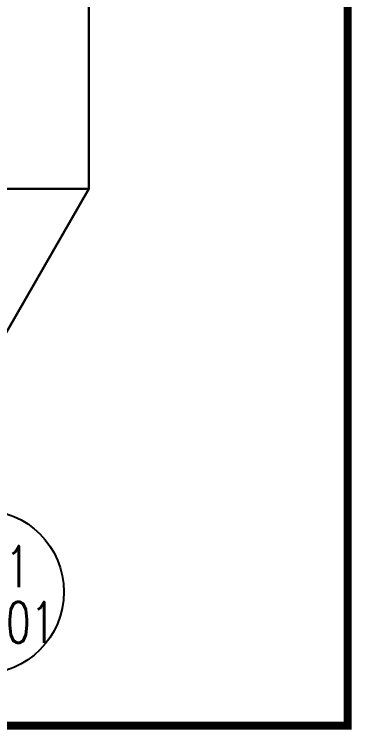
# Model space of a CAD drawing. Header units: inches. Extents: x 10544 to 11608, y 23833 to 24615.
# Drawn here: x 11552.78 to 11573.4, y 24249.84 to 24293.52 of the extents above; entities that cross this region are included whole.
import ezdxf
from ezdxf.enums import TextEntityAlignment as Align

# ---------------------------------------------------------------- set-up
doc = ezdxf.new("R2010")
doc.units = ezdxf.units.IN
doc.header["$MEASUREMENT"] = 0
doc.linetypes.add('DASHDOT', pattern=[25.4, 12.7, -6.35, 0, -6.35])
for name, color, linetype, lineweight in [('61 Revision Cloud', 1, 'Continuous', 9), ('粗实线', 7, 'Continuous', 30), ('粗线', 7, 'Continuous', 30)]:
    doc.layers.add(name, color=color, linetype=linetype, lineweight=lineweight)
for name, color, linetype in [('LIBELLE-INSTRUM', 7, 'Continuous'), ('MATERIEL-DIVERS', 7, 'Continuous'), ('OTHER MATERIAL', 7, 'Continuous'), ('REPERES', 7, 'Continuous'), ('TEXTES', 7, 'Continuous')]:
    doc.layers.add(name, color=color, linetype=linetype)
doc.layers.get('REPERES').off()
doc.styles.add('ROMANS', font='ROMANS.SHX')

# ---------------------------------------------------------------- blocks, each defined once
blk = doc.blocks.new('NOR-INS-ELEMENT_LS')
blk.add_line((0, -5), (0, -10))
blk.add_circle((0, 0), 5)
at = {"layer": 'LIBELLE-INSTRUM', "style": 'ROMANS'}
blk.add_attdef('LS', text='', height=3, dxfattribs=at).set_placement((0, 0), align=Align.MIDDLE)
blk = doc.blocks.new('REPINS2')
at = {"layer": 'TEXTES', "style": 'ROMANS', "width": 0.7}
for tag, p in [('ZONE', (-3.35, 0.8)), ('SOUSZONE', (0.05, 0.8)), ('NUM', (0.7, -2.6))]:
    blk.add_attdef(tag, p, '', height=2.5, dxfattribs=at)
blk.add_attdef('ELEMENT', text='', height=2.5, dxfattribs=at).set_placement((-1.56, -2.591), align=Align.CENTER)
blk = doc.blocks.new('A$C27857EA5')
at = {"layer": '粗实线'}
blk.add_line((799.5, 1223.265), (799.5, 1847.967), dxfattribs=at)
at = {"layer": '粗线'}
for q in [(-800.5, 1223.265), (569.401, 824.721)]:
    blk.add_line((799.5, 1223.265), q, dxfattribs=at)

msp = doc.modelspace()

# ---------------------------------------------------------------- linework, layer by layer
at = {"layer": 'MATERIEL-DIVERS', "linetype": 'DASHDOT', "const_width": 0.5}
msp.add_lwpolyline([(11509.117, 24359.089), (11573.149, 24359.926), (11573.148, 24250.09), (11509.117, 24250.09)], close=True, dxfattribs=at)

# ---------------------------------------------------------------- block references
at = {"layer": '61 Revision Cloud', "xscale": 0.024, "yscale": 0.024, "zscale": 0.024}
msp.add_blockref('A$C27857EA5', (11538.151, 24253.494), dxfattribs=at)
at = {"layer": 'OTHER MATERIAL', "rotation": 270}
msp.add_blockref('NOR-INS-ELEMENT_LS', (11550.815, 24258.253), dxfattribs=at)
at = {"layer": 'REPERES'}
msp.add_blockref('REPINS2', (11551.578, 24257.746), dxfattribs=at).add_auto_attribs({'ZONE': 'M4', 'SOUSZONE': 'I1', 'NUM': '01', 'ELEMENT': 'HOL'})

doc.saveas('drawing.dxf')
